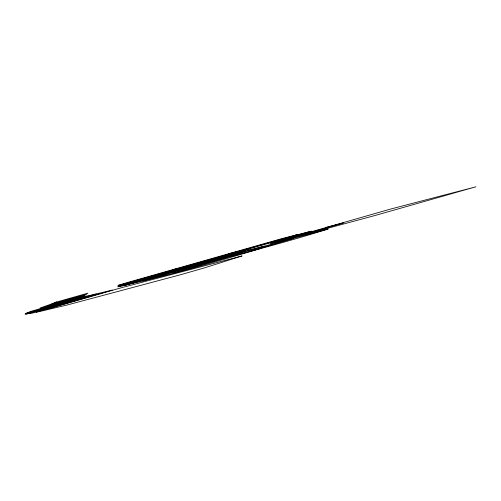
<?xml version="1.0" encoding="UTF-8"?>
<svg xmlns="http://www.w3.org/2000/svg" width="501" height="501" viewBox="0 0 501 501"><rect width="100%" height="100%" fill="white"/><g stroke="black" fill="none" stroke-linecap="round" stroke-linejoin="round"><path stroke-width="0.75" d="M118.192 285.601L118.223 285.238L129.183 282.019L280.253 239.065L296.961 234.769L118.192 285.601L118.148 285.983L311.353 231.18L293.404 235.789M85.89 294.507L84.381 295.521L40.005 308.052L56.745 302.103L54.164 302.685L87.9 293.166L85.89 294.507L51.183 304.289M25.845 313.457L30.467 311.484L68.737 300.512L81.494 297.062L91.489 295.108L112.312 290.035L32.008 313.213L25.05 314.021L25.845 313.457L85.928 296.323M260.019 248.646C213.069 262.887 165.706 276.02 117.829 286.81L175.632 270.296L183.128 268.736M249.849 251.377L293.21 238.482M173.596 273.07L226.057 257.708M212.343 261.303L264.252 246.191M25.908 314.202L96.261 293.987M142.816 281.011L201.151 264.196M174.88 270.991L131.575 283.341L125.4 284.7L169.833 272.024L174.88 270.991L153.225 276.921L157.364 275.988M124.455 285.47L184.838 268.248C232.833 256.061 280.886 243.855 328.142 229.013L266.163 245.69L236.541 253.149L176.596 270.014L186.485 267.86M187.336 267.653L245.258 251.082M282.345 240.549L374.673 215.599L475.95 186.792L390.811 209.005L270.646 243.405L282.345 240.549L343.385 222.983L325.512 227.56M237.28 251.815L250.444 248.59M228.588 253.819L240.067 251.02M152.88 277.366L122.3 285.839L125.97 285.038M140.004 280.792L143.956 279.909M126.647 284.33L134.988 282.464M173.133 269.576L178.55 268.511M141.745 279.971L146.668 279.038M177.849 268.711L180.686 268.43M241.914 255.973L204.395 267.91L180.028 274.886L67.259 304.959L36.116 312.361L121.649 287.655L241.914 255.973"/></g></svg>
